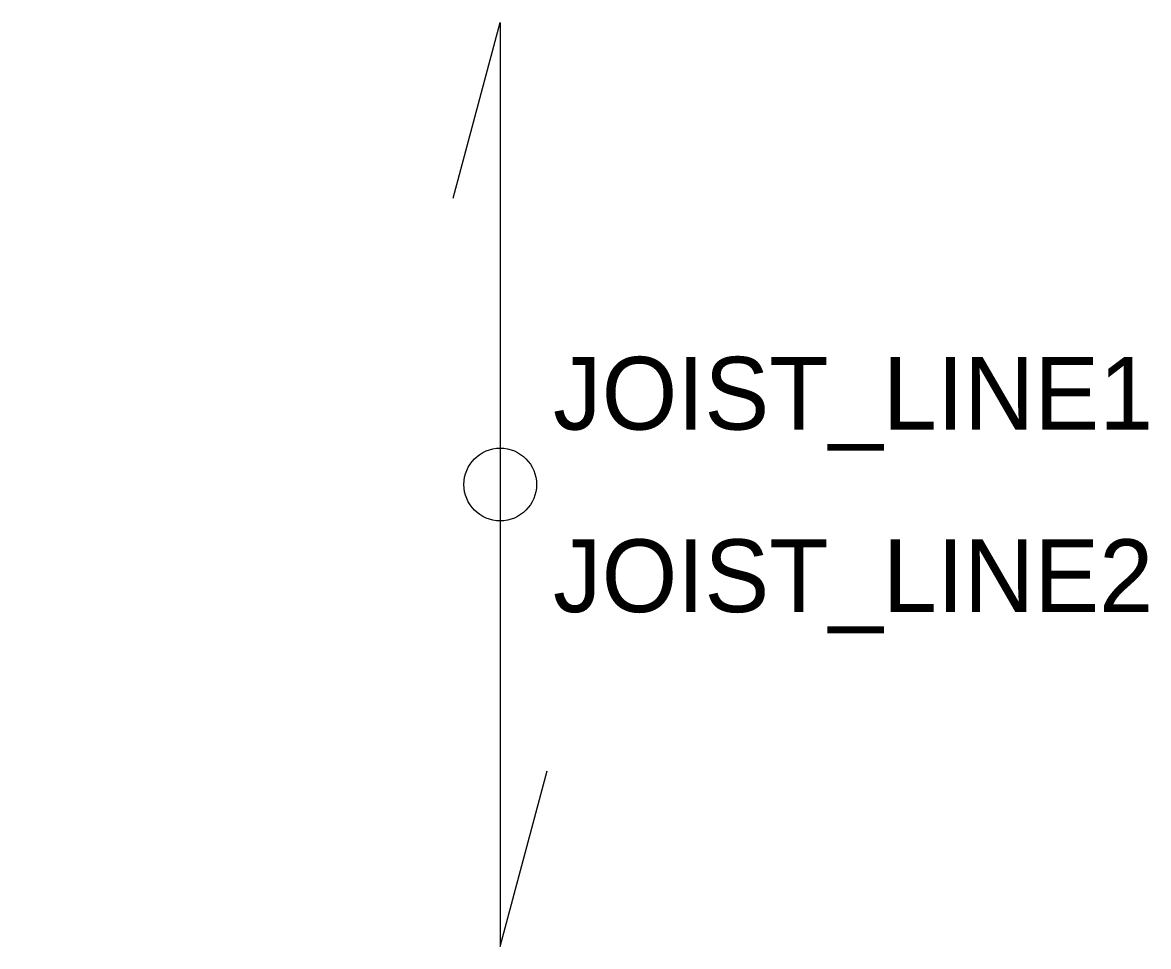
# Model space of a CAD drawing. Extents: x -13.1 to 17.8, y -12.7 to 12.7.
import ezdxf
from ezdxf.enums import TextEntityAlignment as Align

# ---------------------------------------------------------------- set-up
doc = ezdxf.new("R2010")
doc.units = 0
doc.header["$LTSCALE"] = 0.375
doc.header["$MEASUREMENT"] = 0
doc.layers.add('~-L18', color=7, linetype='Continuous')

msp = doc.modelspace()

# ---------------------------------------------------------------- linework, layer by layer
at = {"flags": 128}
msp.add_lwpolyline([(-1.294, 7.87), (0, 12.7), (0, -12.7), (1.294, -7.87)], dxfattribs=at)
at = {"layer": '~-L18', "flags": 128}
msp.add_lwpolyline([(-12.7, 0, 0, 0.876, 0), (-10.224, 0, 0, 0, 0), (10.223, 0, 0.876, 0, 0), (12.7, 0, 0, 0, 0)], format="xyseb", dxfattribs=at)
at = {"layer": '~-L18'}
msp.add_circle((0, 0), 1, dxfattribs=at)

# ---------------------------------------------------------------- texts
msp.add_attdef('JOIST_LINE1', (1.451, 1.508), 'TJI @ 19.2" o/c', height=2.00091, rotation=360)
msp.add_attdef('JOIST_LINE2', text='', height=2.001, rotation=360).set_placement((1.451, -1.508), align=Align.TOP_LEFT)

doc.saveas('drawing.dxf')
